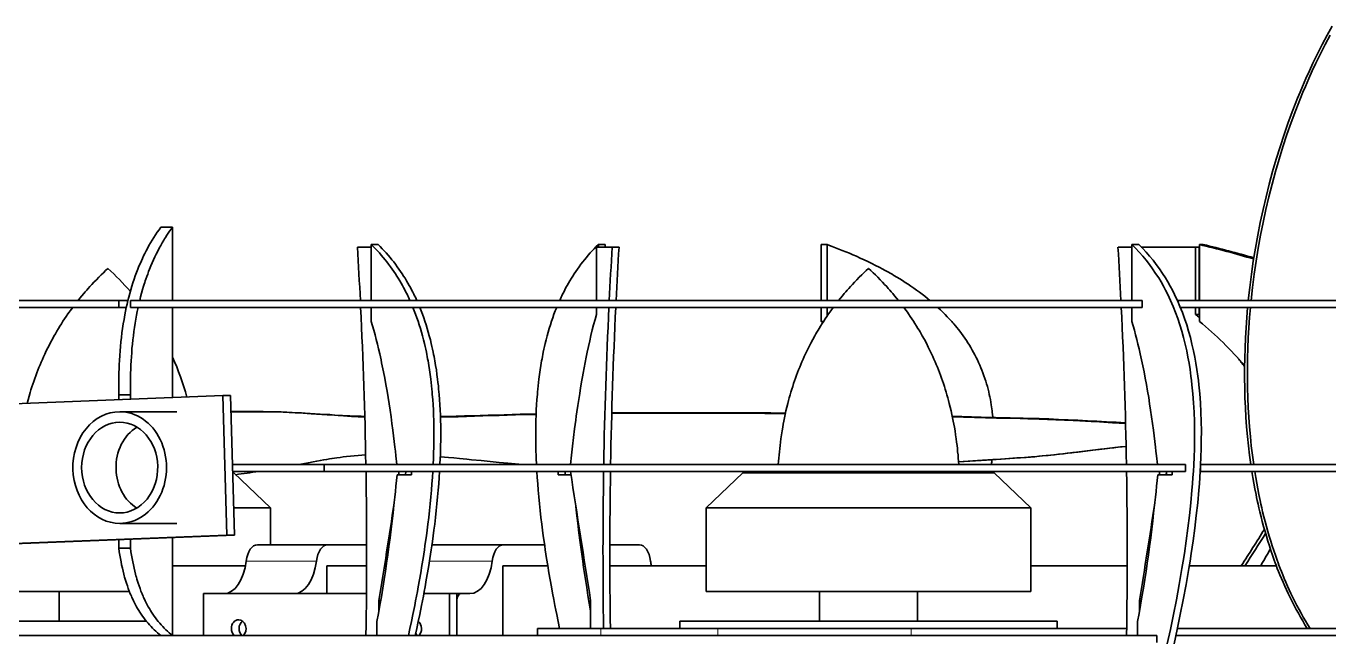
# Model space of a CAD drawing. Extents: x 174 to 1253, y 168 to 1727.
# Drawn here: x 387.9 to 574.4, y 1606 to 1693.8 of the extents above; entities that cross this region are included whole.
import ezdxf

# ---------------------------------------------------------------- set-up
doc = ezdxf.new("R2010")
doc.units = 0

msp = doc.modelspace()

# ---------------------------------------------------------------- linework, layer by layer
at = {"color": 7, "lineweight": 35, "ltscale": 0.041875}
for p, q in [((407.19, 1664.96), (408.86, 1664.96)), ((401.18, 1640.96), (402.85, 1640.96)), ((401.18, 1618.96), (402.85, 1618.96))]:
    msp.add_line(p, q, dxfattribs=at)
at = {"color": 7, "lineweight": 35, "ltscale": 0.2625}
msp.add_line((408.86, 1654.46), (408.86, 1664.96), dxfattribs=at)
at = {"color": 7, "lineweight": 35, "ltscale": 0.2}
for p, q in [((437.32, 1654.46), (437.32, 1662.46)), ((501.75, 1654.46), (501.75, 1662.46)), ((502.59, 1654.46), (502.59, 1662.46)), ((546.22, 1654.46), (546.22, 1662.46)), ((555.9, 1654.46), (555.9, 1662.46))]:
    msp.add_line(p, q, dxfattribs=at)
at = {"color": 7, "lineweight": 35, "ltscale": 0.024464}
for p, q in [((437.32, 1662.46), (438.29, 1662.46)), ((546.22, 1662.46), (547.2, 1662.46)), ((472.8, 1662.09), (471.82, 1662.09)), ((550.21, 1629.96), (551.18, 1629.96))]:
    msp.add_line(p, q, dxfattribs=at)
at = {"color": 7, "lineweight": 35, "ltscale": 0.024465}
msp.add_line((470.82, 1662.46), (469.84, 1662.46), dxfattribs=at)
at = {"color": 7, "lineweight": 35, "ltscale": 0.00928}
for p, q in [((469.84, 1662.09), (469.84, 1662.46)), ((470.82, 1662.09), (470.82, 1662.46))]:
    msp.add_line(p, q, dxfattribs=at)
at = {"color": 7, "lineweight": 35, "ltscale": 0.020937}
msp.add_line((502.59, 1662.46), (501.75, 1662.46), dxfattribs=at)
at = {"color": 7, "lineweight": 35, "ltscale": 0.013661}
msp.add_line((555.9, 1662.46), (556.45, 1662.46), dxfattribs=at)
at = {"color": 7, "lineweight": 35, "ltscale": 0.049519}
msp.add_line((435.33, 1662.09), (437.32, 1662.09), dxfattribs=at)
at = {"color": 7, "lineweight": 35, "ltscale": 0.056606}
msp.add_line((471.82, 1662.09), (469.56, 1662.09), dxfattribs=at)
at = {"color": 7, "lineweight": 35, "ltscale": 0.19072}
for p, q in [((469.56, 1662.09), (469.56, 1654.46)), ((555.34, 1662.09), (555.34, 1654.46)), ((555.88, 1662.09), (555.88, 1654.46))]:
    msp.add_line(p, q, dxfattribs=at)
at = {"color": 7, "lineweight": 35, "ltscale": 0.049521}
msp.add_line((544.24, 1662.09), (546.22, 1662.09), dxfattribs=at)
at = {"color": 7, "lineweight": 35, "ltscale": 0.194162}
msp.add_line((547.57, 1662.09), (555.34, 1662.09), dxfattribs=at)
at = {"color": 7, "lineweight": 35, "ltscale": 0.01366}
for p, q in [((555.34, 1662.09), (555.88, 1662.09)), ((555.34, 1652.46), (555.88, 1652.46)), ((450.13, 1612.46), (449.59, 1612.46))]:
    msp.add_line(p, q, dxfattribs=at)
at = {"color": 7, "lineweight": 35}
for p, q in [((401.18, 1654.46), (317.95, 1654.46)), ((401.18, 1653.46), (317.95, 1653.46)), ((547.72, 1654.46), (402.85, 1654.46)), ((547.72, 1653.46), (402.85, 1653.46)), ((671.33, 1654.46), (552.74, 1654.46)), ((671.33, 1653.46), (553.17, 1653.46)), ((378.41, 1639.33), (416.08, 1640.83)), ((553.9, 1630.96), (430.57, 1630.96)), ((696.35, 1630.96), (556.06, 1630.96)), ((553.9, 1629.96), (430.57, 1629.96)), ((517.15, 1629.75), (490.52, 1629.75)), ((696.35, 1629.96), (556.04, 1629.96)), ((519.66, 1624.75), (485.27, 1624.75)), ((416.63, 1620.84), (378.97, 1619.34)), ((417.73, 1620.84), (380.06, 1619.34)), ((402.7, 1612.75), (379.21, 1612.75)), ((436.64, 1612.46), (413.32, 1612.46)), ((519.66, 1612.75), (485.27, 1612.75)), ((405.09, 1608.53), (375.92, 1608.53)), ((521.46, 1608.53), (481.52, 1608.53)), ((549.78, 1606.46), (308.16, 1606.46)), ((514.63, 1607.46), (486.95, 1607.46)), ((545.48, 1607.46), (514.63, 1607.46)), ((679.71, 1606.46), (552.53, 1606.46)), ((576.91, 1607.46), (552.75, 1607.46))]:
    msp.add_line(p, q, dxfattribs=at)
at = {"color": 7, "lineweight": 35, "ltscale": 0.025}
for p, q in [((401.18, 1653.46), (401.18, 1654.46)), ((402.85, 1653.46), (402.85, 1654.46)), ((469.56, 1653.46), (469.56, 1652.46)), ((547.72, 1653.46), (547.72, 1654.46)), ((555.34, 1653.46), (555.34, 1652.46)), ((555.88, 1653.46), (555.88, 1652.46)), ((430.57, 1629.96), (430.57, 1630.96)), ((553.9, 1629.96), (553.9, 1630.96)), ((549.78, 1605.46), (549.78, 1606.46))]:
    msp.add_line(p, q, dxfattribs=at)
at = {"color": 7, "lineweight": 35, "ltscale": 0.032834}
msp.add_line((401.18, 1654.46), (402.49, 1654.46), dxfattribs=at)
at = {"color": 7, "lineweight": 35, "ltscale": 0.027089}
msp.add_line((401.18, 1653.46), (402.26, 1653.46), dxfattribs=at)
at = {"color": 7, "lineweight": 35, "ltscale": 0.095622}
msp.add_line((405.04, 1653.46), (408.86, 1653.46), dxfattribs=at)
at = {"color": 7, "lineweight": 35, "ltscale": 0.32294}
msp.add_line((408.86, 1653.46), (408.86, 1640.55), dxfattribs=at)
at = {"color": 7, "lineweight": 35, "ltscale": 0.05}
for p, q in [((437.32, 1653.46), (437.32, 1651.46)), ((501.75, 1653.46), (501.75, 1651.46)), ((546.22, 1653.46), (546.22, 1651.46)), ((555.9, 1653.46), (555.9, 1651.46)), ((438.14, 1608.46), (438.14, 1606.46)), ((547.04, 1608.46), (547.04, 1606.46))]:
    msp.add_line(p, q, dxfattribs=at)
at = {"color": 7, "lineweight": 35, "ltscale": 0.013497}
msp.add_line((469.02, 1653.46), (469.56, 1653.46), dxfattribs=at)
at = {"color": 7, "lineweight": 35, "ltscale": 0.02573}
msp.add_line((470.59, 1653.46), (469.56, 1653.46), dxfattribs=at)
at = {"color": 7, "lineweight": 35, "ltscale": 0.030823}
msp.add_line((502.59, 1653.46), (502.59, 1652.23), dxfattribs=at)
at = {"color": 7, "lineweight": 35, "ltscale": 0.018645}
msp.add_line((545.47, 1653.46), (546.22, 1653.46), dxfattribs=at)
at = {"color": 7, "lineweight": 35, "ltscale": 0.020584}
msp.add_line((547.04, 1653.46), (546.22, 1653.46), dxfattribs=at)
at = {"color": 7, "lineweight": 35, "ltscale": 0.008142}
msp.add_line((502.08, 1651.46), (501.75, 1651.46), dxfattribs=at)
at = {"color": 7, "lineweight": 35, "ltscale": 0.007203}
msp.add_line((501.75, 1651.46), (501.93, 1651.24), dxfattribs=at)
at = {"color": 7, "lineweight": 35, "ltscale": 0.000596851}
msp.add_line((555.88, 1652.46), (555.9, 1652.45), dxfattribs=at)
at = {"color": 7, "lineweight": 35, "ltscale": 0.018088}
msp.add_line((401.18, 1640.96), (401.18, 1640.24), dxfattribs=at)
at = {"color": 7, "lineweight": 35, "ltscale": 0.016422}
msp.add_line((402.85, 1640.96), (402.85, 1640.31), dxfattribs=at)
at = {"color": 7, "lineweight": 35, "ltscale": 0.027321}
for p, q in [((417.17, 1640.83), (416.08, 1640.83)), ((417.73, 1620.84), (416.63, 1620.84))]:
    msp.add_line(p, q, dxfattribs=at)
at = {"color": 7, "lineweight": 35, "ltscale": 0.499917}
for p, q in [((416.63, 1620.84), (416.08, 1640.83)), ((417.73, 1620.84), (417.17, 1640.83))]:
    msp.add_line(p, q, dxfattribs=at)
at = {"color": 7, "lineweight": 35, "ltscale": 0.204906}
msp.add_line((409.5, 1638.52), (401.3, 1638.52), dxfattribs=at)
at = {"color": 7, "lineweight": 35, "ltscale": 0.328162}
msp.add_line((417.44, 1630.96), (430.57, 1630.96), dxfattribs=at)
at = {"color": 7, "lineweight": 35, "ltscale": 0.013568}
msp.add_line((556.04, 1629.96), (556.04, 1630.51), dxfattribs=at)
at = {"color": 7, "lineweight": 35, "ltscale": 0.327465}
msp.add_line((417.47, 1629.96), (430.57, 1629.96), dxfattribs=at)
at = {"color": 7, "lineweight": 35, "ltscale": 0.003479}
msp.add_line((417.62, 1629.75), (417.48, 1629.75), dxfattribs=at)
at = {"color": 7, "lineweight": 35, "ltscale": 0.18125}
for p, q in [((417.62, 1629.75), (422.87, 1624.75)), ((490.52, 1629.75), (485.27, 1624.75)), ((526.52, 1629.75), (531.77, 1624.75))]:
    msp.add_line(p, q, dxfattribs=at)
at = {"color": 7, "lineweight": 35, "ltscale": 0.051461}
msp.add_line((443.08, 1629.46), (441.02, 1629.46), dxfattribs=at)
at = {"color": 7, "lineweight": 35, "ltscale": 0.012646}
for p, q in [((441.3, 1629.96), (441.23, 1629.46)), ((442.28, 1629.96), (442.21, 1629.46)), ((550.21, 1629.96), (550.13, 1629.46)), ((551.18, 1629.96), (551.11, 1629.46))]:
    msp.add_line(p, q, dxfattribs=at)
at = {"color": 7, "lineweight": 35, "ltscale": 0.012509}
for p, q in [((443.08, 1629.96), (443.08, 1629.46)), ((464.08, 1629.96), (464.08, 1629.46)), ((465.06, 1629.96), (465.06, 1629.46))]:
    msp.add_line(p, q, dxfattribs=at)
at = {"color": 7, "lineweight": 35, "ltscale": 0.046289}
msp.add_line((464.08, 1629.46), (465.93, 1629.46), dxfattribs=at)
at = {"color": 7, "lineweight": 35, "ltscale": 0.072044}
msp.add_line((468.73, 1629.96), (465.85, 1629.96), dxfattribs=at)
at = {"color": 7, "lineweight": 35, "ltscale": 0.005364}
for p, q in [((495.54, 1629.75), (495.55, 1629.96)), ((521.49, 1629.75), (521.49, 1629.96))]:
    msp.add_line(p, q, dxfattribs=at)
at = {"color": 7, "lineweight": 35, "ltscale": 0.234258}
msp.add_line((526.52, 1629.75), (517.15, 1629.75), dxfattribs=at)
at = {"color": 7, "lineweight": 35, "ltscale": 0.005437}
msp.add_line((525.98, 1629.96), (525.94, 1629.75), dxfattribs=at)
at = {"color": 7, "lineweight": 35, "ltscale": 0.072043}
msp.add_line((547.32, 1629.96), (550.21, 1629.96), dxfattribs=at)
at = {"color": 7, "lineweight": 35, "ltscale": 0.05146}
msp.add_line((551.98, 1629.46), (549.92, 1629.46), dxfattribs=at)
at = {"color": 7, "lineweight": 35, "ltscale": 0.008638}
msp.add_line((551.16, 1629.81), (551.18, 1629.46), dxfattribs=at)
at = {"color": 7, "lineweight": 35, "ltscale": 0.0125}
msp.add_line((551.98, 1629.96), (551.98, 1629.46), dxfattribs=at)
at = {"color": 7, "lineweight": 35, "ltscale": 0.000761414}
msp.add_line((556.04, 1629.96), (556.01, 1629.96), dxfattribs=at)
at = {"color": 7, "lineweight": 35, "ltscale": 0.13124}
msp.add_line((422.87, 1624.75), (417.62, 1624.75), dxfattribs=at)
at = {"color": 7, "lineweight": 35, "ltscale": 0.132141}
msp.add_line((422.87, 1619.46), (422.87, 1624.75), dxfattribs=at)
at = {"color": 7, "lineweight": 35, "ltscale": 0.3}
for p, q in [((485.27, 1612.75), (485.27, 1624.75)), ((531.77, 1612.75), (531.77, 1624.75))]:
    msp.add_line(p, q, dxfattribs=at)
at = {"color": 7, "lineweight": 35, "ltscale": 0.302583}
for p, q in [((531.77, 1624.75), (519.66, 1624.75)), ((531.77, 1612.75), (519.66, 1612.75))]:
    msp.add_line(p, q, dxfattribs=at)
at = {"color": 7, "lineweight": 35, "ltscale": 0.204905}
msp.add_line((409.5, 1622.52), (401.3, 1622.52), dxfattribs=at)
at = {"color": 7, "lineweight": 35, "ltscale": 0.030548}
msp.add_line((401.18, 1620.18), (401.18, 1618.96), dxfattribs=at)
at = {"color": 7, "lineweight": 35, "ltscale": 0.032214}
msp.add_line((402.85, 1620.25), (402.85, 1618.96), dxfattribs=at)
at = {"color": 7, "lineweight": 35, "ltscale": 0.350693}
msp.add_line((408.86, 1620.49), (408.86, 1606.46), dxfattribs=at)
at = {"color": 7, "lineweight": 35, "ltscale": 0.251254}
for p, q in [((431.07, 1619.46), (421.02, 1619.46)), ((456.25, 1619.46), (446.2, 1619.46))]:
    msp.add_line(p, q, dxfattribs=at)
at = {"color": 7, "lineweight": 35, "ltscale": 0.139858}
msp.add_line((436.66, 1619.46), (431.07, 1619.46), dxfattribs=at)
at = {"color": 7, "lineweight": 35, "ltscale": 0.004775}
msp.add_line((446.01, 1619.46), (446.2, 1619.46), dxfattribs=at)
at = {"color": 7, "lineweight": 35, "ltscale": 0.147038}
msp.add_line((462.13, 1619.46), (456.25, 1619.46), dxfattribs=at)
at = {"color": 7, "lineweight": 35, "ltscale": 0.105968}
msp.add_line((471.47, 1619.46), (475.71, 1619.46), dxfattribs=at)
at = {"color": 7, "lineweight": 35, "ltscale": 0.261279}
msp.add_line((419.31, 1616.46), (408.86, 1616.46), dxfattribs=at)
at = {"color": 7, "lineweight": 13, "ltscale": 0.251254}
msp.add_line((429.47, 1617.13), (419.42, 1617.13), dxfattribs=at)
at = {"color": 7, "lineweight": 35, "ltscale": 0.142364}
msp.add_line((436.66, 1616.46), (430.96, 1616.46), dxfattribs=at)
at = {"color": 7, "lineweight": 35, "ltscale": 0.1}
msp.add_line((430.96, 1616.46), (430.96, 1612.46), dxfattribs=at)
at = {"color": 7, "lineweight": 13, "ltscale": 0.224912}
msp.add_line((454.65, 1617.13), (445.65, 1617.13), dxfattribs=at)
at = {"color": 7, "lineweight": 35, "ltscale": 0.161118}
msp.add_line((462.59, 1616.46), (456.14, 1616.46), dxfattribs=at)
at = {"color": 7, "lineweight": 35, "ltscale": 0.25}
msp.add_line((456.14, 1616.46), (456.14, 1606.46), dxfattribs=at)
at = {"color": 7, "lineweight": 35, "ltscale": 0.344775}
for p, q in [((485.27, 1616.46), (471.48, 1616.46)), ((545.56, 1616.46), (531.77, 1616.46))]:
    msp.add_line(p, q, dxfattribs=at)
at = {"color": 7, "lineweight": 35, "ltscale": 0.311533}
msp.add_line((566.91, 1616.46), (554.45, 1616.46), dxfattribs=at)
at = {"color": 7, "lineweight": 35, "ltscale": 0.105411}
for p, q in [((392.62, 1608.53), (392.62, 1612.75)), ((501.52, 1608.53), (501.52, 1612.75)), ((515.52, 1608.53), (515.52, 1612.75))]:
    msp.add_line(p, q, dxfattribs=at)
at = {"color": 7, "lineweight": 35, "ltscale": 0.149988}
msp.add_line((413.32, 1612.46), (413.32, 1606.46), dxfattribs=at)
at = {"color": 7, "lineweight": 35, "ltscale": 0.091217}
msp.add_line((448.5, 1612.46), (444.85, 1612.46), dxfattribs=at)
at = {"color": 7, "lineweight": 35, "ltscale": 0.02732}
msp.add_line((448.5, 1612.46), (449.59, 1612.46), dxfattribs=at)
at = {"color": 7, "lineweight": 35, "ltscale": 0.149997}
for p, q in [((448.5, 1606.46), (448.5, 1612.46)), ((449.59, 1606.46), (449.59, 1612.46))]:
    msp.add_line(p, q, dxfattribs=at)
at = {"color": 7, "lineweight": 35, "ltscale": 0.032952}
msp.add_line((450.13, 1612.46), (451.45, 1612.46), dxfattribs=at)
at = {"color": 7, "lineweight": 35, "ltscale": 0.0064}
for p, q in [((438.42, 1611.46), (438.68, 1611.46)), ((547.32, 1611.46), (547.58, 1611.46))]:
    msp.add_line(p, q, dxfattribs=at)
at = {"color": 7, "lineweight": 35, "ltscale": 0.037189}
for p, q in [((438.42, 1611.46), (438.42, 1609.98)), ((547.32, 1611.46), (547.32, 1609.98))]:
    msp.add_line(p, q, dxfattribs=at)
at = {"color": 7, "lineweight": 35, "ltscale": 0.124988}
msp.add_line((449.59, 1606.46), (449.59, 1611.46), dxfattribs=at)
at = {"color": 7, "lineweight": 35, "ltscale": 0.099997}
msp.add_line((468.73, 1611.46), (468.73, 1607.46), dxfattribs=at)
at = {"color": 7, "lineweight": 35, "ltscale": 0.026727}
for p, q in [((481.52, 1607.46), (481.52, 1608.53)), ((535.52, 1607.46), (535.52, 1608.53))]:
    msp.add_line(p, q, dxfattribs=at)
at = {"color": 7, "lineweight": 35, "ltscale": 0.351387}
msp.add_line((535.52, 1608.53), (521.46, 1608.53), dxfattribs=at)
at = {"color": 7, "lineweight": 35, "ltscale": 0.226793}
msp.add_line((470.2, 1607.46), (461.13, 1607.46), dxfattribs=at)
at = {"color": 7, "lineweight": 35, "ltscale": 0.024997}
msp.add_line((461.13, 1606.46), (461.13, 1607.46), dxfattribs=at)
at = {"color": 7, "lineweight": 13, "ltscale": 0.024997}
for p, q in [((470.2, 1606.46), (470.2, 1607.46)), ((486.95, 1606.46), (486.95, 1607.46)), ((514.63, 1606.46), (514.63, 1607.46))]:
    msp.add_line(p, q, dxfattribs=at)
at = {"color": 7, "lineweight": 35, "ltscale": 0.209379}
msp.add_line((470.2, 1607.46), (478.58, 1607.46), dxfattribs=at)
at = {"color": 7, "lineweight": 35, "ltscale": 0.209378}
msp.add_line((486.95, 1607.46), (478.58, 1607.46), dxfattribs=at)
at = {"color": 7, "lineweight": 35}
for points in [[(574.91, 1693.77), (574.19, 1692.47), (573.49, 1691.15), (572.81, 1689.81), (572.15, 1688.45), (571.64, 1687.35), (571.14, 1686.25), (570.65, 1685.13), (570.3, 1684.28), (569.95, 1683.43), (569.27, 1681.71), (568.62, 1679.96), (568.02, 1678.23), (567.44, 1676.48), (566.89, 1674.71), (566.37, 1672.92), (565.89, 1671.12), (565.43, 1669.31), (565, 1667.48), (564.61, 1665.65), (564.24, 1663.8), (563.91, 1661.94), (563.61, 1660.08), (563.34, 1658.21), (563.1, 1656.34), (562.89, 1654.46)], [(574.6, 1692.47), (573.9, 1691.15), (573.22, 1689.81), (572.56, 1688.45), (572.05, 1687.35), (571.55, 1686.25), (571.06, 1685.13), (570.7, 1684.28), (570.35, 1683.43), (569.68, 1681.71), (569.03, 1679.96), (568.42, 1678.23), (567.85, 1676.48), (567.3, 1674.71), (566.78, 1672.92), (566.29, 1671.12), (565.84, 1669.31), (565.41, 1667.48), (565.01, 1665.65), (564.65, 1663.8), (564.32, 1661.94), (564.01, 1660.08), (563.74, 1658.21), (563.51, 1656.34), (563.3, 1654.46)], [(401.18, 1640.96), (401.17, 1641.81), (401.17, 1642.65), (401.17, 1643.06), (401.18, 1643.47), (401.19, 1644.08), (401.21, 1644.69), (401.24, 1645.29), (401.27, 1645.88), (401.31, 1646.56), (401.36, 1647.22), (401.42, 1647.88), (401.48, 1648.53), (401.55, 1649.17), (401.63, 1649.8), (401.72, 1650.43), (401.82, 1651.09), (401.93, 1651.75), (401.99, 1652.08), (402.05, 1652.4), (402.15, 1652.92), (402.25, 1653.43), (402.36, 1653.93), (402.48, 1654.43), (402.6, 1654.92), (402.74, 1655.45), (402.89, 1655.97), (403.04, 1656.49), (403.2, 1657), (403.37, 1657.5), (403.54, 1657.99), (403.72, 1658.48), (403.91, 1658.96), (404.01, 1659.22), (404.11, 1659.47), (404.26, 1659.81), (404.4, 1660.14), (404.55, 1660.47), (404.72, 1660.83), (404.9, 1661.19), (405.08, 1661.55), (405.26, 1661.9), (405.48, 1662.31), (405.71, 1662.7), (405.94, 1663.1), (406.18, 1663.48), (406.42, 1663.86), (406.67, 1664.23), (406.93, 1664.6), (407.19, 1664.96)], [(404.17, 1654.46), (404.3, 1654.99), (404.44, 1655.51), (404.58, 1656.02), (404.73, 1656.53), (404.81, 1656.78), (404.89, 1657.03), (404.97, 1657.28), (405.05, 1657.52), (405.18, 1657.89), (405.31, 1658.25), (405.44, 1658.61), (405.58, 1658.96), (405.76, 1659.41), (405.95, 1659.84), (406.14, 1660.27), (406.33, 1660.7), (406.53, 1661.11), (406.74, 1661.53), (406.95, 1661.93), (407.17, 1662.33), (407.4, 1662.73), (407.63, 1663.11), (407.74, 1663.31), (407.86, 1663.5), (408.05, 1663.8), (408.25, 1664.09), (408.45, 1664.39), (408.65, 1664.68), (408.86, 1664.96)], [(437.32, 1662.46), (437.61, 1662.17), (437.91, 1661.87), (438.19, 1661.57), (438.48, 1661.26), (438.76, 1660.95), (439.03, 1660.63), (439.3, 1660.3), (439.56, 1659.97), (439.81, 1659.64), (440.07, 1659.3), (440.31, 1658.96), (440.56, 1658.61), (440.77, 1658.28), (440.98, 1657.96), (441.19, 1657.63), (441.39, 1657.29), (441.59, 1656.95), (441.78, 1656.61), (441.96, 1656.3), (442.12, 1655.98), (442.29, 1655.66), (442.45, 1655.34), (442.55, 1655.12), (442.66, 1654.91), (442.76, 1654.69), (442.86, 1654.46)], [(438.29, 1662.46), (438.59, 1662.17), (438.89, 1661.87), (439.17, 1661.57), (439.46, 1661.26), (439.73, 1660.95), (440.01, 1660.63), (440.27, 1660.3), (440.54, 1659.97), (440.79, 1659.64), (441.05, 1659.3), (441.29, 1658.96), (441.53, 1658.61), (441.75, 1658.28), (441.96, 1657.96), (442.17, 1657.63), (442.37, 1657.29), (442.57, 1656.95), (442.76, 1656.61), (442.93, 1656.3), (443.1, 1655.98), (443.27, 1655.66), (443.43, 1655.34), (443.53, 1655.12), (443.64, 1654.91), (443.74, 1654.69), (443.84, 1654.46)], [(469.84, 1662.46), (469.54, 1662.17), (469.25, 1661.87), (468.96, 1661.57), (468.68, 1661.26), (468.4, 1660.95), (468.13, 1660.63), (467.86, 1660.3), (467.6, 1659.97), (467.34, 1659.64), (467.09, 1659.3), (466.84, 1658.96), (466.6, 1658.61), (466.39, 1658.28), (466.17, 1657.96), (465.97, 1657.63), (465.77, 1657.29), (465.57, 1656.95), (465.37, 1656.61), (465.2, 1656.3), (465.03, 1655.98), (464.87, 1655.66), (464.71, 1655.34), (464.6, 1655.12), (464.5, 1654.91), (464.4, 1654.69), (464.3, 1654.46)], [(502.59, 1662.46), (502.95, 1662.33), (503.31, 1662.19), (503.79, 1662.01), (504.27, 1661.83), (504.73, 1661.64), (505.25, 1661.43), (505.77, 1661.22), (506.27, 1661), (506.78, 1660.79), (507.34, 1660.53), (507.9, 1660.28), (508.44, 1660.02), (508.98, 1659.76), (509.51, 1659.49), (510.04, 1659.23), (510.55, 1658.96), (510.82, 1658.81), (511.1, 1658.66), (511.37, 1658.51), (511.63, 1658.36), (511.9, 1658.21), (512.16, 1658.05), (512.58, 1657.81), (512.98, 1657.56), (513.39, 1657.31), (513.78, 1657.05), (514.17, 1656.8), (514.59, 1656.52), (515, 1656.23), (515.41, 1655.94), (515.8, 1655.65), (516.19, 1655.36), (516.57, 1655.06), (516.95, 1654.76), (517.31, 1654.46)], [(546.22, 1662.46), (546.76, 1661.93), (547.28, 1661.37), (547.78, 1660.8), (548.27, 1660.21), (548.74, 1659.6), (549.2, 1658.98), (549.63, 1658.34), (550.06, 1657.68), (550.4, 1657.11), (550.74, 1656.52), (551.06, 1655.92), (551.37, 1655.31), (551.57, 1654.89), (551.76, 1654.47), (552.13, 1653.61), (552.48, 1652.73), (552.79, 1651.86), (553.09, 1650.98), (553.36, 1650.07), (553.62, 1649.14), (553.85, 1648.2), (554.07, 1647.24), (554.25, 1646.35), (554.41, 1645.46), (554.55, 1644.55), (554.68, 1643.62), (554.76, 1643), (554.83, 1642.37), (554.96, 1641.09), (555.05, 1639.79), (555.12, 1638.47), (555.17, 1637.12), (555.19, 1635.76), (555.19, 1634.39), (555.17, 1633.22), (555.13, 1632.05), (555.08, 1630.88), (555.03, 1629.99), (554.97, 1629.11), (554.91, 1628.2), (554.83, 1627.29), (554.67, 1625.48), (554.47, 1623.65), (554.25, 1621.83), (554.01, 1620.01), (553.74, 1618.2), (553.57, 1617.12), (553.4, 1616.05), (553.2, 1614.89), (553, 1613.75), (552.6, 1611.58), (552.19, 1609.46), (551.74, 1607.33), (551.28, 1605.26)], [(547.2, 1662.46), (547.73, 1661.93), (548.26, 1661.37), (548.76, 1660.8), (549.25, 1660.21), (549.72, 1659.6), (550.18, 1658.98), (550.61, 1658.34), (551.03, 1657.68), (551.38, 1657.11), (551.71, 1656.52), (552.04, 1655.92), (552.35, 1655.31), (552.54, 1654.89), (552.74, 1654.47), (553.11, 1653.61), (553.46, 1652.73), (553.77, 1651.86), (554.07, 1650.98), (554.34, 1650.07), (554.6, 1649.14), (554.83, 1648.2), (555.05, 1647.24), (555.23, 1646.35), (555.39, 1645.46), (555.53, 1644.55), (555.66, 1643.62), (555.74, 1643), (555.81, 1642.37), (555.93, 1641.09), (556.03, 1639.79), (556.1, 1638.47), (556.15, 1637.12), (556.17, 1635.76), (556.16, 1634.39), (556.14, 1633.22), (556.11, 1632.05), (556.06, 1630.88), (556.01, 1629.99), (555.95, 1629.11), (555.89, 1628.2), (555.81, 1627.29), (555.65, 1625.48), (555.45, 1623.65), (555.23, 1621.83), (554.99, 1620.01), (554.72, 1618.2), (554.55, 1617.12), (554.38, 1616.05), (554.18, 1614.89), (553.98, 1613.75), (553.58, 1611.58), (553.16, 1609.46), (552.72, 1607.33), (552.26, 1605.26)], [(395.34, 1654.46), (395.61, 1654.79), (395.88, 1655.12), (396.15, 1655.45), (396.36, 1655.7), (396.58, 1655.95), (396.8, 1656.19), (397.02, 1656.44), (397.32, 1656.76), (397.62, 1657.08), (397.96, 1657.43), (398.3, 1657.78), (398.64, 1658.12), (398.96, 1658.44), (399.29, 1658.75), (399.62, 1659.06)], [(504.24, 1654.46), (504.51, 1654.79), (504.78, 1655.12), (505.05, 1655.45), (505.26, 1655.7), (505.48, 1655.95), (505.7, 1656.19), (505.92, 1656.44), (506.22, 1656.76), (506.52, 1657.08), (506.86, 1657.43), (507.2, 1657.78), (507.54, 1658.12), (507.86, 1658.44), (508.19, 1658.75), (508.52, 1659.06)], [(512.79, 1654.46), (512.53, 1654.79), (512.26, 1655.12), (511.99, 1655.45), (511.77, 1655.7), (511.56, 1655.95), (511.34, 1656.19), (511.12, 1656.44), (510.82, 1656.76), (510.51, 1657.08), (510.18, 1657.43), (509.84, 1657.78), (509.5, 1658.12), (509.17, 1658.44), (508.85, 1658.75), (508.52, 1659.06)], [(388.06, 1639.72), (388.19, 1640.23), (388.33, 1640.74), (388.48, 1641.25), (388.6, 1641.66), (388.73, 1642.07), (388.86, 1642.47), (389, 1642.87), (389.14, 1643.27), (389.28, 1643.67), (389.43, 1644.07), (389.58, 1644.46), (389.74, 1644.86), (389.9, 1645.24), (390.06, 1645.63), (390.23, 1646.02), (390.4, 1646.4), (390.57, 1646.78), (390.79, 1647.24), (391.01, 1647.69), (391.23, 1648.1), (391.44, 1648.52), (391.66, 1648.93), (391.89, 1649.33), (392.09, 1649.7), (392.3, 1650.06), (392.52, 1650.42), (392.74, 1650.77), (392.96, 1651.13), (393.18, 1651.48), (393.41, 1651.83), (393.65, 1652.17), (393.89, 1652.52), (394.05, 1652.76), (394.23, 1652.99), (394.4, 1653.23), (394.57, 1653.46)], [(402.85, 1640.96), (402.85, 1641.35), (402.84, 1641.73), (402.84, 1642.11), (402.84, 1642.49), (402.85, 1642.99), (402.85, 1643.49), (402.86, 1643.98), (402.88, 1644.6), (402.91, 1645.2), (402.94, 1645.8), (402.97, 1646.39), (403.02, 1646.98), (403.06, 1647.56), (403.12, 1648.19), (403.19, 1648.8), (403.26, 1649.41), (403.33, 1650.01), (403.42, 1650.6), (403.51, 1651.19), (403.6, 1651.77), (403.71, 1652.34), (403.82, 1652.9), (403.94, 1653.46)], [(443.29, 1653.46), (443.48, 1652.98), (443.67, 1652.48), (443.85, 1651.98), (444.03, 1651.47), (444.19, 1650.96), (444.35, 1650.44), (444.51, 1649.91), (444.66, 1649.38), (444.8, 1648.84), (444.93, 1648.29), (445.03, 1647.88), (445.12, 1647.47), (445.21, 1647.06), (445.27, 1646.74), (445.33, 1646.43), (445.39, 1646.11), (445.45, 1645.79), (445.56, 1645.15), (445.66, 1644.5), (445.75, 1643.84), (445.84, 1643.17), (445.89, 1642.7), (445.95, 1642.22), (446, 1641.74), (446.03, 1641.37), (446.06, 1641.01), (446.12, 1640.27), (446.17, 1639.53), (446.21, 1638.78), (446.24, 1638.02), (446.26, 1637.26), (446.28, 1636.56), (446.29, 1635.85), (446.29, 1635.14), (446.28, 1634.42), (446.27, 1633.7), (446.26, 1633.25), (446.25, 1632.8), (446.24, 1632.34), (446.22, 1631.88), (446.18, 1630.97)], [(444.27, 1653.46), (444.46, 1652.98), (444.65, 1652.48), (444.83, 1651.98), (445.01, 1651.47), (445.17, 1650.96), (445.33, 1650.44), (445.49, 1649.91), (445.63, 1649.38), (445.78, 1648.84), (445.91, 1648.29), (446.01, 1647.88), (446.1, 1647.47), (446.18, 1647.06), (446.25, 1646.74), (446.31, 1646.43), (446.37, 1646.11), (446.43, 1645.79), (446.54, 1645.15), (446.64, 1644.5), (446.73, 1643.84), (446.82, 1643.17), (446.87, 1642.7), (446.93, 1642.22), (446.97, 1641.74), (447.01, 1641.37), (447.04, 1641.01), (447.1, 1640.27), (447.15, 1639.53), (447.19, 1638.78), (447.22, 1638.02), (447.24, 1637.26), (447.26, 1636.56), (447.27, 1635.85), (447.27, 1635.14), (447.26, 1634.42), (447.25, 1633.7), (447.24, 1633.25), (447.23, 1632.8), (447.22, 1632.34), (447.2, 1631.88), (447.16, 1630.97)], [(463.87, 1653.46), (463.67, 1652.97), (463.48, 1652.48), (463.3, 1651.98), (463.13, 1651.47), (462.96, 1650.96), (462.8, 1650.44), (462.65, 1649.91), (462.5, 1649.38), (462.36, 1648.84), (462.23, 1648.29), (462.13, 1647.88), (462.04, 1647.47), (461.95, 1647.06), (461.89, 1646.74), (461.83, 1646.43), (461.77, 1646.11), (461.71, 1645.79), (461.6, 1645.15), (461.5, 1644.5), (461.4, 1643.84), (461.32, 1643.17), (461.26, 1642.7), (461.21, 1642.22), (461.16, 1641.74), (461.13, 1641.37), (461.1, 1641.01), (461.04, 1640.27), (460.99, 1639.53), (460.95, 1638.78), (460.92, 1638.02), (460.89, 1637.26), (460.88, 1636.56), (460.87, 1635.85), (460.87, 1635.14), (460.87, 1634.42), (460.88, 1633.7), (460.89, 1633.25), (460.9, 1632.8), (460.92, 1632.34), (460.94, 1631.88), (460.98, 1630.97)], [(495.6, 1630.96), (495.64, 1631.42), (495.67, 1631.88), (495.71, 1632.33), (495.75, 1632.79), (495.8, 1633.24), (495.85, 1633.69), (495.91, 1634.16), (495.97, 1634.64), (496.05, 1635.2), (496.14, 1635.76), (496.23, 1636.31), (496.31, 1636.75), (496.39, 1637.18), (496.48, 1637.65), (496.59, 1638.13), (496.7, 1638.65), (496.82, 1639.18), (496.95, 1639.7), (497.06, 1640.11), (497.17, 1640.53), (497.29, 1640.94), (497.41, 1641.34), (497.53, 1641.75), (497.66, 1642.15), (497.79, 1642.55), (497.93, 1642.95), (498.07, 1643.35), (498.21, 1643.75), (498.36, 1644.14), (498.51, 1644.53), (498.66, 1644.92), (498.82, 1645.3), (498.98, 1645.69), (499.15, 1646.07), (499.32, 1646.45), (499.49, 1646.82), (499.72, 1647.3), (499.95, 1647.77), (500.24, 1648.32), (500.53, 1648.86), (500.83, 1649.4), (500.98, 1649.67), (501.14, 1649.94), (501.29, 1650.19), (501.43, 1650.44), (501.65, 1650.8), (501.87, 1651.15), (502.1, 1651.49), (502.32, 1651.84), (502.56, 1652.18), (502.79, 1652.52), (502.96, 1652.76), (503.13, 1652.99), (503.47, 1653.46)], [(521.43, 1630.96), (521.4, 1631.42), (521.37, 1631.88), (521.33, 1632.33), (521.28, 1632.79), (521.24, 1633.24), (521.19, 1633.69), (521.13, 1634.16), (521.07, 1634.64), (520.99, 1635.2), (520.9, 1635.76), (520.81, 1636.31), (520.73, 1636.75), (520.65, 1637.18), (520.55, 1637.65), (520.45, 1638.13), (520.33, 1638.65), (520.21, 1639.18), (520.08, 1639.7), (519.97, 1640.11), (519.86, 1640.53), (519.75, 1640.94), (519.63, 1641.34), (519.5, 1641.75), (519.38, 1642.15), (519.24, 1642.56), (519.11, 1642.95), (518.97, 1643.35), (518.83, 1643.75), (518.68, 1644.14), (518.53, 1644.53), (518.37, 1644.92), (518.21, 1645.3), (518.05, 1645.69), (517.89, 1646.07), (517.72, 1646.45), (517.54, 1646.82), (517.31, 1647.3), (517.08, 1647.77), (516.8, 1648.32), (516.51, 1648.86), (516.21, 1649.4), (516.05, 1649.68), (515.9, 1649.95), (515.75, 1650.19), (515.6, 1650.44), (515.39, 1650.8), (515.17, 1651.15), (514.94, 1651.49), (514.71, 1651.84), (514.48, 1652.18), (514.25, 1652.52), (514.08, 1652.76), (513.91, 1653), (513.56, 1653.46)], [(518.45, 1653.46), (518.8, 1653.13), (519.14, 1652.8), (519.47, 1652.47), (519.8, 1652.13), (520.12, 1651.79), (520.27, 1651.62), (520.43, 1651.45), (520.58, 1651.27), (520.73, 1651.1), (520.95, 1650.84), (521.17, 1650.57), (521.38, 1650.31), (521.58, 1650.04), (521.83, 1649.71), (522.07, 1649.38), (522.3, 1649.05), (522.53, 1648.72), (522.75, 1648.38), (522.96, 1648.04), (523.17, 1647.7), (523.37, 1647.35), (523.56, 1647), (523.75, 1646.65), (523.93, 1646.3), (524.1, 1645.95), (524.28, 1645.58), (524.45, 1645.2), (524.6, 1644.83), (524.76, 1644.45), (524.9, 1644.07), (525.04, 1643.68), (525.17, 1643.3), (525.3, 1642.91), (525.42, 1642.52), (525.53, 1642.13), (525.63, 1641.73), (525.72, 1641.37), (525.81, 1641.01), (525.88, 1640.64), (525.96, 1640.27), (526.02, 1639.9), (526.09, 1639.53), (526.13, 1639.23), (526.17, 1638.93), (526.21, 1638.63), (526.24, 1638.4), (526.26, 1638.17), (526.31, 1637.72)], [(437.32, 1651.46), (437.5, 1650.84), (437.68, 1650.2), (437.86, 1649.55), (438.03, 1648.88), (438.2, 1648.2), (438.37, 1647.51), (438.53, 1646.8), (438.62, 1646.38), (438.72, 1645.96), (438.81, 1645.53), (438.9, 1645.1), (439.08, 1644.22), (439.25, 1643.32), (439.42, 1642.4), (439.58, 1641.46), (439.73, 1640.57), (439.87, 1639.66), (440.01, 1638.74), (440.15, 1637.8), (440.28, 1636.84), (440.41, 1635.87), (440.51, 1635.08), (440.61, 1634.27), (440.7, 1633.46), (440.77, 1632.85), (440.84, 1632.22), (440.97, 1630.96)], [(469.56, 1652.46), (469.36, 1651.73), (469.16, 1650.99), (468.97, 1650.23), (468.78, 1649.46), (468.6, 1648.67), (468.42, 1647.87), (468.24, 1647.05), (468.09, 1646.32), (467.95, 1645.58), (467.8, 1644.82), (467.66, 1644.06), (467.57, 1643.54), (467.47, 1643.02), (467.29, 1641.96), (467.16, 1641.12), (467.02, 1640.26), (466.89, 1639.39), (466.76, 1638.5), (466.68, 1637.9), (466.6, 1637.3), (466.44, 1636.08), (466.28, 1634.83), (466.13, 1633.57), (465.99, 1632.28), (465.85, 1630.96)], [(546.22, 1651.46), (546.4, 1650.84), (546.58, 1650.2), (546.76, 1649.55), (546.93, 1648.88), (547.1, 1648.2), (547.27, 1647.51), (547.43, 1646.8), (547.53, 1646.38), (547.62, 1645.96), (547.71, 1645.53), (547.8, 1645.1), (547.98, 1644.22), (548.15, 1643.32), (548.32, 1642.4), (548.48, 1641.46), (548.63, 1640.57), (548.77, 1639.66), (548.91, 1638.74), (549.05, 1637.8), (549.18, 1636.84), (549.31, 1635.87), (549.41, 1635.07), (549.51, 1634.27), (549.6, 1633.46), (549.67, 1632.85), (549.74, 1632.22), (549.87, 1630.96)], [(436.4, 1637.84), (435.86, 1637.86), (435.33, 1637.88), (434.26, 1637.93), (433.19, 1637.99), (432.12, 1638.05), (431.41, 1638.1), (429.99, 1638.19), (428.57, 1638.28), (427.86, 1638.32), (427.33, 1638.35), (426.8, 1638.38), (426, 1638.42), (425.21, 1638.45), (424.41, 1638.48), (423.61, 1638.5), (423.08, 1638.51), (422.55, 1638.52), (421.84, 1638.53), (421.13, 1638.53), (420.42, 1638.53), (419.36, 1638.54), (418.65, 1638.54), (417.23, 1638.53)], [(417.23, 1638.52), (419.15, 1638.52), (420.29, 1638.52), (420.85, 1638.52), (421.7, 1638.51), (422.34, 1638.51), (422.98, 1638.5), (423.84, 1638.48), (424.71, 1638.45), (425.57, 1638.42), (426.43, 1638.38), (427.01, 1638.35), (427.58, 1638.31), (428.15, 1638.28), (428.73, 1638.24), (429.49, 1638.19), (431.03, 1638.08), (432.05, 1638.01), (432.56, 1637.97), (433.33, 1637.92), (433.9, 1637.89), (434.48, 1637.85), (435.44, 1637.8), (435.92, 1637.78), (436.4, 1637.76)], [(417.23, 1638.52), (419.15, 1638.52), (420.29, 1638.52), (420.85, 1638.52), (421.7, 1638.51), (422.34, 1638.51), (422.98, 1638.5), (423.84, 1638.48), (424.71, 1638.45), (425.57, 1638.42), (426.43, 1638.38), (427.01, 1638.35), (427.58, 1638.31), (428.15, 1638.28), (428.73, 1638.24), (429.49, 1638.19), (431.02, 1638.08), (432.05, 1638.01), (432.56, 1637.97), (433.33, 1637.92), (433.9, 1637.89), (434.48, 1637.85), (435.44, 1637.8), (435.92, 1637.78), (436.4, 1637.76)], [(460.92, 1638.21), (459.78, 1638.19), (458.63, 1638.16), (457.49, 1638.12), (456.35, 1638.09), (454.07, 1638.02), (451.79, 1637.95), (450.65, 1637.92), (449.5, 1637.88), (448.36, 1637.85), (447.22, 1637.83)], [(447.23, 1637.73), (448.59, 1637.77), (449.77, 1637.8), (450.94, 1637.84), (453.29, 1637.91), (455.64, 1637.99), (457.98, 1638.06), (459.16, 1638.1), (460.92, 1638.14)], [(447.23, 1637.73), (448.59, 1637.77), (449.77, 1637.8), (450.94, 1637.84), (453.29, 1637.91), (455.64, 1637.99), (457.99, 1638.06), (459.16, 1638.1), (460.92, 1638.14)], [(496.63, 1638.33), (494.52, 1638.34), (492.41, 1638.35), (490.3, 1638.36), (488.18, 1638.37), (486.07, 1638.37), (483.95, 1638.37), (479.68, 1638.37), (475.69, 1638.36), (473.06, 1638.35), (471.75, 1638.35)], [(471.75, 1638.28), (474.07, 1638.29), (477.61, 1638.29), (478.86, 1638.29), (484.1, 1638.3), (486.74, 1638.29), (488.72, 1638.29), (490.7, 1638.29), (493.67, 1638.27), (496.61, 1638.25)], [(471.75, 1638.28), (474.07, 1638.29), (477.61, 1638.29), (478.85, 1638.29), (484.11, 1638.3), (486.74, 1638.29), (488.72, 1638.29), (490.7, 1638.29), (493.66, 1638.27), (496.61, 1638.25)], [(545.33, 1636.91), (543.96, 1637), (542.59, 1637.08), (541.22, 1637.16), (539.85, 1637.23), (538.47, 1637.3), (537.1, 1637.37), (535.72, 1637.42), (534.34, 1637.48), (532.96, 1637.53), (531.57, 1637.57), (530.65, 1637.6), (528.81, 1637.65), (524.66, 1637.76), (520.51, 1637.87)], [(520.52, 1637.79), (524.26, 1637.69), (527.99, 1637.59), (530.23, 1637.53), (531.32, 1637.5), (532.94, 1637.45), (534.19, 1637.4), (535.45, 1637.36), (537.11, 1637.29), (538.76, 1637.21), (540.41, 1637.13), (541.65, 1637.06), (542.88, 1636.99), (544.11, 1636.91), (545.33, 1636.83)], [(520.52, 1637.79), (526.85, 1637.62), (528.11, 1637.59), (530.29, 1637.53), (531.36, 1637.5), (532.96, 1637.45), (534.15, 1637.41), (535.35, 1637.36), (536.59, 1637.31), (537.83, 1637.25), (539.71, 1637.16), (541.59, 1637.06), (543.46, 1636.95), (545.33, 1636.83)], [(426.95, 1630.96), (428.32, 1631.22), (429.01, 1631.35), (429.53, 1631.44), (430.04, 1631.54), (430.5, 1631.61), (430.95, 1631.69), (431.34, 1631.75), (431.72, 1631.82), (432.07, 1631.87), (432.41, 1631.92), (432.87, 1631.98), (433.32, 1632.04), (433.78, 1632.1), (434.33, 1632.16), (434.88, 1632.21), (435.43, 1632.26), (435.98, 1632.3), (436.53, 1632.34)], [(426.95, 1630.96), (428.32, 1631.22), (429.01, 1631.35), (429.52, 1631.44), (430.04, 1631.53), (430.49, 1631.61), (430.95, 1631.69), (431.34, 1631.75), (431.72, 1631.82), (432.07, 1631.87), (432.41, 1631.92), (432.87, 1631.98), (433.32, 1632.04), (433.78, 1632.1), (434.33, 1632.16), (434.88, 1632.21), (435.43, 1632.26), (435.98, 1632.3), (436.53, 1632.34)], [(521.41, 1631.33), (523.82, 1631.49), (526.22, 1631.65), (528.63, 1631.81), (529.74, 1631.89), (530.29, 1631.92), (531.1, 1631.98), (531.72, 1632.03), (532.34, 1632.08), (532.89, 1632.13), (533.45, 1632.18), (534.25, 1632.26), (535.05, 1632.34), (535.85, 1632.43), (536.45, 1632.5), (537.05, 1632.57), (537.76, 1632.66), (538.47, 1632.74), (539.56, 1632.88), (540.65, 1633.02), (541.71, 1633.15), (542.24, 1633.21), (543.04, 1633.31), (543.64, 1633.37), (544.24, 1633.44), (544.82, 1633.5), (545.4, 1633.56)], [(521.41, 1631.33), (524.13, 1631.51), (526.31, 1631.66), (527.53, 1631.74), (528.75, 1631.82), (530.15, 1631.91), (530.84, 1631.96), (531.86, 1632.04), (532.63, 1632.11), (533.4, 1632.18), (533.97, 1632.23), (534.55, 1632.29), (535.14, 1632.35), (535.73, 1632.42), (536.33, 1632.48), (536.94, 1632.56), (537.62, 1632.64), (538.3, 1632.72), (539.44, 1632.86), (540.57, 1633.01), (541.53, 1633.13), (542.72, 1633.27), (543.79, 1633.39), (544.6, 1633.48), (545.4, 1633.56)], [(447.21, 1632.06), (447.79, 1632.01), (448.38, 1631.96), (449.16, 1631.89), (449.95, 1631.82), (450.99, 1631.71), (451.69, 1631.65), (453.08, 1631.51), (454.77, 1631.34), (455.62, 1631.26), (456.88, 1631.14), (457.92, 1631.05), (458.97, 1630.97)], [(447.21, 1632.06), (447.79, 1632.01), (448.38, 1631.96), (449.16, 1631.89), (449.95, 1631.82), (450.99, 1631.71), (451.69, 1631.65), (453.08, 1631.51), (454.77, 1631.34), (455.62, 1631.26), (456.88, 1631.14), (457.93, 1631.05), (458.97, 1630.97)], [(441.02, 1629.46), (440.86, 1627.87), (440.78, 1627.08), (440.7, 1626.29), (440.57, 1625.12), (440.44, 1623.97), (440.31, 1622.82), (440.17, 1621.69), (440.02, 1620.45), (439.85, 1619.22), (439.69, 1618.01), (439.52, 1616.81), (439.35, 1615.63), (439.17, 1614.46), (438.97, 1613.23), (438.77, 1612.01), (438.57, 1610.81), (438.35, 1609.63), (438.14, 1608.46)], [(446.13, 1629.96), (446.07, 1629.08), (446, 1628.19), (445.93, 1627.29), (445.85, 1626.32), (445.75, 1625.34), (445.65, 1624.35), (445.54, 1623.37), (445.42, 1622.39), (445.32, 1621.57), (445.21, 1620.75), (445.1, 1619.94), (445.01, 1619.33), (444.92, 1618.72), (444.73, 1617.51), (444.57, 1616.47), (444.4, 1615.44), (444.22, 1614.42), (444.04, 1613.41), (443.92, 1612.75), (443.8, 1612.09), (443.67, 1611.42), (443.54, 1610.76), (443.28, 1609.46), (443.08, 1608.45), (442.86, 1607.45), (442.65, 1606.46)], [(447.1, 1629.96), (447.05, 1629.08), (446.98, 1628.19), (446.91, 1627.29), (446.82, 1626.32), (446.73, 1625.34), (446.63, 1624.35), (446.52, 1623.37), (446.4, 1622.39), (446.29, 1621.57), (446.19, 1620.75), (446.07, 1619.94), (445.99, 1619.33), (445.9, 1618.72), (445.71, 1617.51), (445.55, 1616.47), (445.38, 1615.44), (445.2, 1614.42), (445.02, 1613.41), (444.9, 1612.75), (444.78, 1612.09), (444.65, 1611.42), (444.52, 1610.76), (444.26, 1609.46), (444.05, 1608.45), (443.84, 1607.45), (443.63, 1606.46)], [(461.03, 1629.96), (461.09, 1629.08), (461.15, 1628.19), (461.22, 1627.29), (461.31, 1626.32), (461.41, 1625.34), (461.51, 1624.35), (461.62, 1623.37), (461.74, 1622.39), (461.84, 1621.57), (461.95, 1620.75), (462.06, 1619.94), (462.15, 1619.33), (462.24, 1618.73), (462.33, 1618.11), (462.42, 1617.51), (462.59, 1616.47), (462.76, 1615.44), (462.93, 1614.42), (463.11, 1613.41), (463.28, 1612.52), (463.44, 1611.63), (463.61, 1610.76), (463.74, 1610.11), (463.87, 1609.46), (464.08, 1608.46), (464.29, 1607.46)], [(549.92, 1629.46), (549.76, 1627.87), (549.68, 1627.08), (549.6, 1626.29), (549.47, 1625.12), (549.34, 1623.97), (549.21, 1622.82), (549.07, 1621.69), (548.92, 1620.45), (548.76, 1619.22), (548.59, 1618.01), (548.42, 1616.81), (548.25, 1615.63), (548.07, 1614.46), (547.87, 1613.23), (547.67, 1612.01), (547.47, 1610.81), (547.26, 1609.63), (547.04, 1608.46)], [(563.41, 1629.96), (563.55, 1629.12), (563.69, 1628.29), (563.85, 1627.46), (564.01, 1626.64), (564.09, 1626.23), (564.18, 1625.82), (564.3, 1625.27), (564.42, 1624.73), (564.55, 1624.2), (564.72, 1623.48), (564.9, 1622.77), (565.09, 1622.07), (565.29, 1621.37), (565.49, 1620.67), (565.7, 1619.98), (565.91, 1619.3), (566.14, 1618.62), (566.37, 1617.95), (566.62, 1617.24), (566.75, 1616.89), (566.88, 1616.54), (567.05, 1616.08), (567.23, 1615.62), (567.42, 1615.16), (567.64, 1614.62), (567.87, 1614.08), (568.11, 1613.54), (568.35, 1613.01), (568.6, 1612.48), (568.87, 1611.9), (569.16, 1611.33), (569.45, 1610.76), (569.75, 1610.19), (570.06, 1609.64), (570.37, 1609.08), (570.68, 1608.54), (571.01, 1608), (571.34, 1607.46)], [(563.82, 1629.96), (563.96, 1629.12), (564.1, 1628.29), (564.25, 1627.46), (564.42, 1626.64), (564.5, 1626.23), (564.59, 1625.82), (564.71, 1625.27), (564.83, 1624.73), (564.95, 1624.2), (565.13, 1623.48), (565.31, 1622.77), (565.5, 1622.07), (565.69, 1621.37), (565.9, 1620.67), (566.11, 1619.98), (566.32, 1619.3), (566.55, 1618.62), (566.78, 1617.95), (567.03, 1617.24), (567.15, 1616.89), (567.28, 1616.54), (567.46, 1616.08), (567.64, 1615.62), (567.83, 1615.16), (568.05, 1614.62), (568.28, 1614.08), (568.52, 1613.54), (568.76, 1613.01), (569, 1612.48), (569.28, 1611.9), (569.57, 1611.33), (569.86, 1610.76), (570.16, 1610.19), (570.46, 1609.64), (570.77, 1609.08), (571.09, 1608.54), (571.42, 1608), (571.75, 1607.46)], [(466.55, 1625.42), (466.71, 1623.99), (466.88, 1622.57), (467.05, 1621.17), (467.23, 1619.79), (467.41, 1618.43), (467.5, 1617.76), (467.6, 1617.09), (467.73, 1616.21), (467.86, 1615.33), (467.99, 1614.46), (468.17, 1613.33), (468.35, 1612.21), (468.54, 1611.1), (468.73, 1610.01)], [(401.18, 1618.96), (401.24, 1618.47), (401.32, 1617.98), (401.4, 1617.5), (401.49, 1617.03), (401.58, 1616.57), (401.68, 1616.11), (401.79, 1615.67), (401.9, 1615.23), (401.96, 1615.01), (402.01, 1614.8), (402.1, 1614.52), (402.18, 1614.24), (402.27, 1613.96), (402.4, 1613.57), (402.53, 1613.19), (402.67, 1612.82), (402.82, 1612.45), (402.9, 1612.27), (402.97, 1612.09), (403.05, 1611.92), (403.13, 1611.74), (403.27, 1611.45), (403.41, 1611.16), (403.56, 1610.87), (403.71, 1610.59), (403.87, 1610.32), (404.03, 1610.05), (404.19, 1609.79), (404.38, 1609.51), (404.56, 1609.23), (404.76, 1608.97), (404.95, 1608.71), (405.15, 1608.46), (405.36, 1608.21), (405.57, 1607.97), (405.79, 1607.73), (406.01, 1607.51), (406.24, 1607.28), (406.47, 1607.07), (406.7, 1606.86), (406.94, 1606.66), (407.19, 1606.46)], [(402.85, 1618.96), (402.92, 1618.47), (402.99, 1617.98), (403.08, 1617.5), (403.16, 1617.03), (403.26, 1616.57), (403.36, 1616.11), (403.46, 1615.67), (403.57, 1615.23), (403.63, 1615.01), (403.69, 1614.8), (403.77, 1614.52), (403.86, 1614.24), (403.94, 1613.96), (404.07, 1613.57), (404.21, 1613.19), (404.35, 1612.82), (404.5, 1612.45), (404.57, 1612.27), (404.65, 1612.09), (404.73, 1611.92), (404.81, 1611.74), (404.95, 1611.45), (405.09, 1611.16), (405.24, 1610.87), (405.39, 1610.59), (405.55, 1610.32), (405.71, 1610.05), (405.87, 1609.79), (406.05, 1609.51), (406.24, 1609.23), (406.43, 1608.97), (406.63, 1608.71), (406.83, 1608.46), (407.04, 1608.21), (407.25, 1607.97), (407.46, 1607.73), (407.68, 1607.51), (407.91, 1607.28), (408.14, 1607.07), (408.38, 1606.86), (408.62, 1606.66), (408.86, 1606.46)]]:
    msp.add_lwpolyline(points, dxfattribs=at)
for centre, radius, start, end in [((524.24, 1528.13), 138.02, 73.4047, 76.737), ((524.39, 1526.6), 139.6, 73.6523, 76.7234), ((-267.42, 1619.08), 704.07, 2.88082, 3.50258), ((1174.57, 1619.08), 704.07, 176.49742, 177.11922), ((1175.55, 1619.08), 704.07, 176.49742, 177.11921), ((-158.52, 1619.08), 704.07, 2.88076, 3.50258), ((370.88, 1627.96), 42.34, 41.0155, 47.2575), ((-276.18, 1618.68), 712.83, 0.98734, 2.79699), ((1183.33, 1618.68), 712.83, 177.20302, 179.01267), ((1184.31, 1618.68), 712.83, 177.20318, 179.01267), ((-167.28, 1618.68), 712.83, 0.98731, 2.79679), ((519.2, 1611.46), 54.66, 47.8168, 48.611), ((525.26, 1614.02), 48.38, 39.9276, 50.7093), ((372.63, 1629.99), 39.75, 15.5206, 24.2921), ((518.8, 1611.16), 55.15, 37.8191, 39.4346), ((489.74, 1635.72), 36.69, 352.554, 353.6376), ((389.31, 1845.93), 218.31, 277.5213, 278.3974), ((389.31, 1845.91), 218.29, 277.5212, 278.3976), ((-291.32, 1618.44), 727.98, 359.05734, 0.90719), ((4330.63, 2222.5), 3909.94, 188.71656, 188.99093), ((1198.13, 1618.44), 727.63, 179.09248, 180.86441), ((1199.11, 1618.44), 727.63, 179.09248, 180.86441), ((-182.42, 1618.44), 727.98, 359.05738, 0.90702), ((-3408.3, 2220.12), 3894.58, 351.00872, 351.21644), ((-3299.4, 2220.12), 3894.58, 351.00872, 351.21644), ((-733.99, 2443.71), 1537.42, 327.44714, 327.677), ((-733.29, 2443.62), 1537.24, 327.44713, 327.65076), ((492.56, 1659.27), 83.86, 329.3027, 331.2082)]:
    msp.add_arc(centre, radius, start, end, dxfattribs=at)
for centre, major_axis, ratio, start_param, end_param in [((596.92, 1656.99), (-10.74, -59.93), 0.54821, 4.868913, 5.257258), ((597.33, 1656.99), (-10.74, -59.93), 0.54821, 4.868913, 5.257258), ((401.3, 1630.52), (0, 8), 0.837515, 0.00004, 1.60411), ((401.3, 1630.52), (0, 8), 0.837515, 3.141632, 6.283225), ((401.3, 1630.52), (0, 6.5), 0.837515, 0.00004, 3.141632), ((406.22, 1630.52), (0, 6.5), 0.837515, 0.468715, 1.60411), ((401.3, 1630.52), (0, 6.5), 0.837515, 4.745703, 6.283225), ((401.3, 1630.52), (0, 6.5), 0.837515, 3.141632, 4.745703), ((401.3, 1630.52), (0, 8), 0.837515, 1.60411, 3.141632), ((406.22, 1630.52), (0, 6.5), 0.837515, 1.60411, 2.672891), ((421.02, 1616.46), (0, 3), 0.546414, 0, 1.346684), ((431.07, 1616.46), (0, 3), 0.546414, 0, 1.346684), ((446.2, 1616.46), (0, 3), 0.546414, 0, 0.118078), ((456.25, 1616.46), (0, 3), 0.546414, 0, 1.346684), ((475.71, 1616.46), (0, 3), 0.546414, 4.936501, 6.283185), ((416.22, 1618.46), (0, 6), 0.546414, 3.141593, 4.488277), ((426.27, 1618.46), (0, 6), 0.546414, 3.141593, 4.488277), ((451.45, 1618.46), (0, 6), 0.546414, 3.141593, 4.488277), ((480.51, 1618.46), (0, 6), 0.546414, 1.794909, 1.910611), ((450.13, 1611.46), (0, 1), 0.546414, 0, 1.570796), ((418.34, 1607.46), (0, -1.25), 0.837515, 3.141593, 4.712389), ((418.34, 1607.46), (0, -1.25), 0.837515, 0.642932, 3.141593), ((419.44, 1607.46), (0, -1.25), 0.837515, 3.690176, 4.712389), ((443.47, 1607.46), (0, -1.25), 0.837515, 0.642912, 2.537869), ((418.34, 1607.46), (0, -1.25), 0.837515, 4.712389, 5.639684), ((419.44, 1607.46), (0, -1.25), 0.837515, 4.712389, 5.639684), ((444.56, 1607.46), (0, 1.25), 0.837515, 2.164858, 2.498678), ((444.56, 1607.46), (0, -1.25), 0.837515, 5.306451, 5.639687)]:
    msp.add_ellipse(centre, major_axis=major_axis, ratio=ratio, start_param=start_param, end_param=end_param, dxfattribs=at)

doc.saveas('drawing.dxf')
